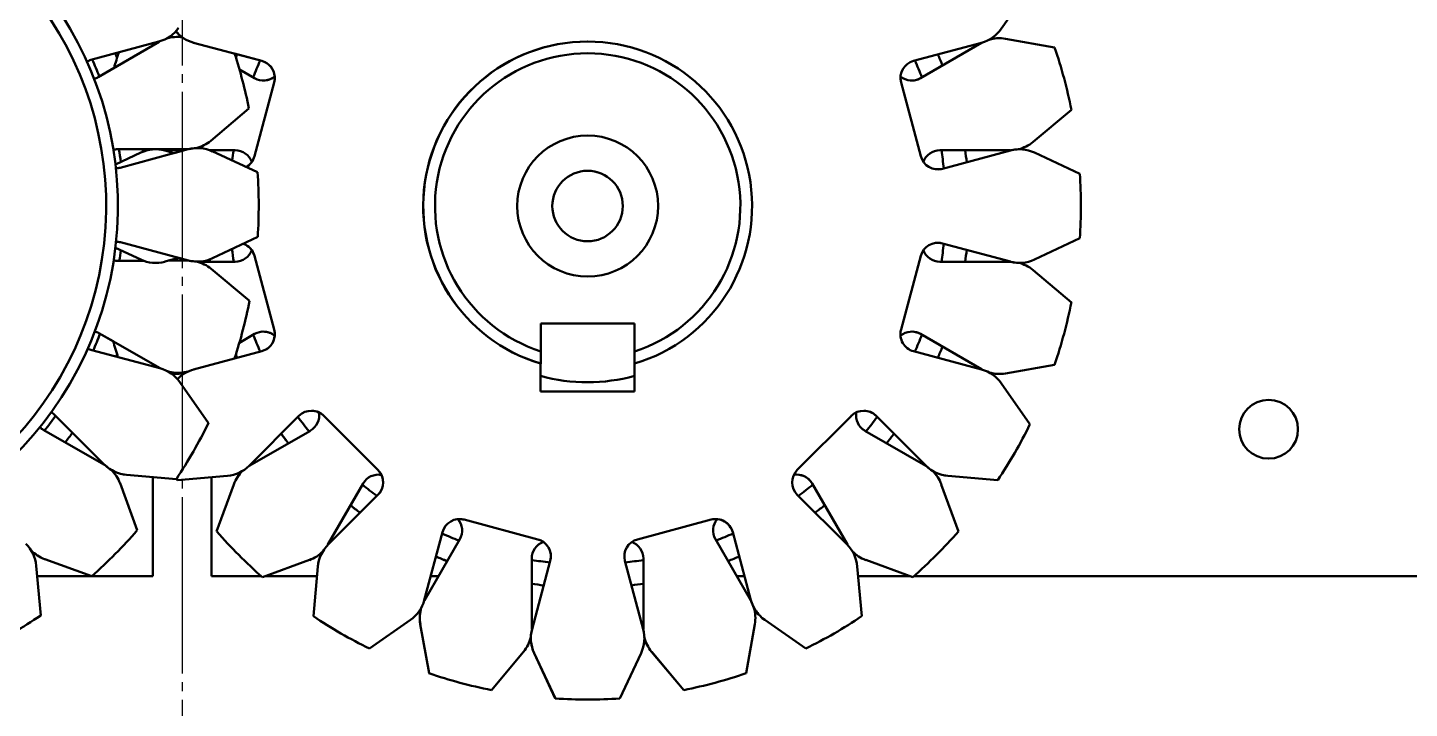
# Model space of a CAD drawing. Header units: millimetres. Extents: x 4915 to 15267, y 4787 to 10268.
# Drawn here: x 6264.6 to 6382.2, y 9028 to 9086 of the extents above; entities that cross this region are included whole.
import ezdxf

# ---------------------------------------------------------------- set-up
doc = ezdxf.new("R2010")
doc.units = ezdxf.units.MM
doc.linetypes.add('JIS_08_15', pattern=[17.25, 15, -0.75, 0.75, -0.75])
doc.layers.add('中心線', color=4, linetype='JIS_08_15', lineweight=25)
doc.layers.add('外形線', color=7, linetype='Continuous', lineweight=50)

msp = doc.modelspace()

# ---------------------------------------------------------------- linework, layer by layer
at = {"layer": '中心線'}
msp.add_line((6277.74, 9908.5), (6277.74, 8443.88), dxfattribs=at)
at = {"layer": '外形線'}
for p, q in [((6347.48, 9085.86), (6349.92, 9089.35)), ((6352.02, 9084.28), (6347.83, 9085.02)), ((6269.97, 9083.21), (6275.76, 9084.78)), ((6275.77, 9084.76), (6270.58, 9081.74)), ((6278.71, 9084.68), (6284.51, 9083.13)), ((6284.51, 9083.13), (6282.2, 9083.75)), ((6340, 9083.13), (6345.8, 9084.68)), ((6340.61, 9081.66), (6345.8, 9084.66)), ((6345.81, 9084.66), (6340.61, 9081.66)), ((6270.58, 9081.74), (6271.93, 9082.53)), ((6283.9, 9081.66), (6282.61, 9082.41)), ((6285.57, 9081.29), (6283.88, 9075.01)), ((6285.57, 9081.29), (6283.88, 9075.01)), ((6340.62, 9075.01), (6338.94, 9081.29)), ((6280.17, 9076.34), (6283.42, 9079.09)), ((6350.18, 9076.23), (6353.45, 9078.97)), ((6272.24, 9075.61), (6278.24, 9075.63)), ((6278.24, 9075.61), (6272.45, 9074.04)), ((6276.25, 9075.53), (6277.93, 9075.53)), ((6277.06, 9075.29), (6276.25, 9075.51)), ((6277.06, 9075.29), (6278.24, 9075.61)), ((6280.07, 9075.53), (6282.25, 9075.53)), ((6342.25, 9075.53), (6348.25, 9075.53)), ((6342.46, 9073.95), (6348.26, 9075.51)), ((6348.26, 9075.51), (6342.46, 9073.95)), ((6272.05, 9074.32), (6274.21, 9075.33)), ((6274.21, 9075.33), (6272.05, 9074.32)), ((6284.16, 9073.65), (6280.29, 9075.44)), ((6354.16, 9073.53), (6350.3, 9075.33)), ((6272.05, 9067.23), (6274.21, 9066.23)), ((6274.21, 9066.23), (6272.05, 9067.23)), ((6272.47, 9067.69), (6278.27, 9066.15)), ((6280.31, 9066.34), (6284.17, 9068.15)), ((6348.26, 9066.05), (6342.46, 9067.6)), ((6342.46, 9067.6), (6348.26, 9066.05)), ((6350.3, 9066.23), (6354.16, 9068.03)), ((6274.47, 9066.12), (6272.27, 9066.11)), ((6276.25, 9066.05), (6277.45, 9066.37)), ((6278.27, 9066.13), (6276.54, 9066.13)), ((6278.27, 9066.15), (6277.45, 9066.37)), ((6283.88, 9066.54), (6285.57, 9060.26)), ((6283.88, 9066.54), (6285.57, 9060.26)), ((6338.94, 9060.26), (6340.62, 9066.54)), ((6282.25, 9066.03), (6279.06, 9066.03)), ((6283.47, 9062.7), (6280.2, 9065.43)), ((6348.25, 9066.03), (6342.25, 9066.03)), ((6353.45, 9062.58), (6350.18, 9065.32)), ((6308.26, 9060.78), (6316.26, 9060.78)), ((6308.26, 9058.41), (6308.26, 9060.78)), ((6316.25, 9057.36), (6316.25, 9060.78)), ((6316.26, 9060.78), (6316.26, 9058.41)), ((6271.86, 9059.27), (6270.64, 9059.97)), ((6270.64, 9059.97), (6275.85, 9056.99)), ((6282.61, 9059.15), (6283.9, 9059.89)), ((6345.8, 9056.89), (6340.61, 9059.89)), ((6340.61, 9059.89), (6345.81, 9056.89)), ((6275.84, 9056.97), (6270.04, 9058.5)), ((6284.51, 9058.42), (6278.71, 9056.87)), ((6282.2, 9057.81), (6284.51, 9058.42)), ((6345.8, 9056.87), (6340, 9058.42)), ((6277.87, 9056.64), (6278.25, 9056.7)), ((6308.25, 9054.98), (6308.25, 9057.36)), ((6316.25, 9054.98), (6316.25, 9057.36)), ((6316.25, 9057.36), (6316.25, 9054.98)), ((6347.83, 9056.53), (6352.02, 9057.27)), ((6279.98, 9052.31), (6277.52, 9055.8)), ((6349.92, 9052.2), (6347.48, 9055.69)), ((6316.25, 9054.98), (6308.25, 9054.98)), ((6271.13, 9048.76), (6266.88, 9052.99)), ((6266.88, 9052.99), (6271.13, 9048.76)), ((6283.44, 9048.68), (6287.68, 9052.92)), ((6289.8, 9052.92), (6294.4, 9048.33)), ((6289.8, 9052.92), (6294.4, 9048.33)), ((6330.11, 9048.33), (6334.71, 9052.92)), ((6341.07, 9048.68), (6336.83, 9052.92)), ((6336.83, 9052.92), (6341.07, 9048.68)), ((6271.12, 9048.75), (6265.91, 9051.73)), ((6283.45, 9048.66), (6288.65, 9051.66)), ((6288.65, 9051.66), (6283.45, 9048.66)), ((6341.06, 9048.66), (6335.86, 9051.66)), ((6277.24, 9047.54), (6272.99, 9047.9)), ((6273, 9047.9), (6277.24, 9047.54)), ((6275.24, 9047.71), (6275.24, 9039.28)), ((6277.33, 9047.44), (6281.58, 9047.81)), ((6280.24, 9039.28), (6280.24, 9047.69)), ((6280.24, 9047.69), (6280.24, 9039.28)), ((6347.17, 9047.44), (6342.93, 9047.81)), ((6342.93, 9047.81), (6347.17, 9047.44)), ((6273.91, 9043.18), (6272.44, 9047.18)), ((6280.67, 9043.09), (6282.13, 9047.09)), ((6282.13, 9047.09), (6280.67, 9043.09)), ((6290.14, 9041.97), (6293.14, 9047.17)), ((6290.16, 9041.96), (6294.4, 9046.2)), ((6294.4, 9046.2), (6290.16, 9041.96)), ((6334.35, 9041.96), (6330.11, 9046.2)), ((6334.37, 9041.97), (6331.37, 9047.17)), ((6331.37, 9047.17), (6334.37, 9041.97)), ((6343.83, 9043.09), (6342.37, 9047.09)), ((6301.74, 9044.09), (6308.02, 9042.41)), ((6301.74, 9044.09), (6308.02, 9042.41)), ((6316.49, 9042.41), (6322.77, 9044.09)), ((6298.35, 9037.23), (6299.9, 9043.03)), ((6326.16, 9037.23), (6324.61, 9043.03)), ((6324.61, 9043.03), (6326.16, 9037.23)), ((6298.37, 9037.22), (6301.37, 9042.42)), ((6301.37, 9042.42), (6298.37, 9037.22)), ((6326.14, 9037.22), (6323.14, 9042.42)), ((6265.69, 9035.92), (6265.31, 9040.17)), ((6270.03, 9039.28), (6266.03, 9040.72)), ((6266.03, 9040.72), (6270.04, 9039.28)), ((6284.56, 9039.2), (6288.57, 9040.66)), ((6307.5, 9034.78), (6307.5, 9040.78)), ((6307.52, 9034.77), (6309.08, 9040.57)), ((6309.08, 9040.57), (6307.53, 9034.77)), ((6316.98, 9034.77), (6315.43, 9040.57)), ((6317, 9034.78), (6317, 9040.78)), ((6317, 9040.78), (6317, 9034.78)), ((6339.94, 9039.2), (6335.94, 9040.66)), ((6335.94, 9040.66), (6339.94, 9039.2)), ((6275.24, 9039.28), (6265.39, 9039.28)), ((6284.47, 9039.28), (6280.24, 9039.28)), ((6289.22, 9039.28), (6284.78, 9039.28)), ((6288.92, 9035.86), (6289.29, 9040.1)), ((6289.29, 9040.1), (6288.92, 9035.86)), ((6299.55, 9039.28), (6298.9, 9039.28)), ((6325.61, 9039.28), (6324.96, 9039.28)), ((6335.59, 9035.86), (6335.22, 9040.1)), ((6339.73, 9039.28), (6335.29, 9039.28)), ((6420.24, 9039.28), (6340.03, 9039.28)), ((6293.68, 9033.11), (6297.17, 9035.55)), ((6330.83, 9033.11), (6327.34, 9035.55)), ((6327.34, 9035.55), (6330.83, 9033.11)), ((6298.75, 9031.01), (6298.01, 9035.2)), ((6298.01, 9035.2), (6298.75, 9031.01)), ((6325.76, 9031.01), (6326.5, 9035.2)), ((6304.06, 9029.58), (6306.8, 9032.85)), ((6309.5, 9028.87), (6307.7, 9032.73)), ((6307.7, 9032.73), (6309.51, 9028.87)), ((6315, 9028.87), (6316.81, 9032.73)), ((6320.44, 9029.58), (6317.7, 9032.85)), ((6317.71, 9032.85), (6320.45, 9029.58))]:
    msp.add_line(p, q, dxfattribs=at).dxf.unprotected_set("ltscale", 0)
for points in [[(6308.26, 9057.36), (6308.26, 9057.4), (6308.26, 9057.45), (6308.26, 9057.49), (6308.26, 9057.54), (6308.26, 9057.58), (6308.26, 9057.63), (6308.26, 9057.67), (6308.26, 9057.71), (6308.26, 9057.76), (6308.26, 9057.8), (6308.26, 9057.85), (6308.26, 9057.89), (6308.26, 9057.93), (6308.26, 9057.98), (6308.26, 9058.02), (6308.26, 9058.06), (6308.26, 9058.11), (6308.26, 9058.15), (6308.26, 9058.19), (6308.26, 9058.24), (6308.26, 9058.28), (6308.26, 9058.32), (6308.26, 9058.36), (6308.26, 9058.41)], [(6316.26, 9058.41), (6316.26, 9058.36), (6316.26, 9058.32), (6316.26, 9058.28), (6316.26, 9058.24), (6316.26, 9058.19), (6316.26, 9058.15), (6316.26, 9058.11), (6316.26, 9058.06), (6316.26, 9058.02), (6316.26, 9057.98), (6316.26, 9057.93), (6316.26, 9057.89), (6316.26, 9057.85), (6316.26, 9057.8), (6316.26, 9057.76), (6316.26, 9057.71), (6316.26, 9057.67), (6316.26, 9057.63), (6316.26, 9057.58), (6316.26, 9057.54), (6316.26, 9057.49), (6316.26, 9057.45), (6316.26, 9057.4), (6316.26, 9057.36)]]:
    msp.add_lwpolyline(points, dxfattribs=at).dxf.unprotected_set("ltscale", 0)
for centre, radius in [((6312.26, 9070.78), 6), ((6312.25, 9070.78), 3), ((6370.24, 9051.78), 2.5)]:
    msp.add_circle(centre, radius, dxfattribs=at).dxf.unprotected_set("ltscale", 0)
for centre, radius, start, end in [((6242.26, 9070.78), 30, 270, 160.5288), ((6242.26, 9070.78), 29, 270, 161.096), ((6274.97, 9087.67), 3, 285.1657, 325.1657), ((6277.27, 9082.17), 3, 90, 106.7935), ((6277.27, 9082.17), 3, 80.6536, 106.8401), ((6279.49, 9087.58), 3, 220.0098, 234.8725), ((6279.49, 9087.58), 3, 219.9951, 255), ((6345.02, 9087.58), 3, 285, 325), ((6347.31, 9082.06), 3, 80, 106.6746), ((6347.3, 9082.06), 3, 90, 106.6283), ((6312.25, 9070.78), 42, 161.8604, 163.7461), ((6312.25, 9070.78), 42, 161.8599, 163.746), ((6242.24, 9070.78), 32.5, 22.8485, 23.5645), ((6242.25, 9070.78), 42, 11.4126, 17.9878), ((6312.25, 9070.78), 14, 90, 253.3985), ((6312.26, 9070.78), 14, 286.6015, 253.3985), ((6312.26, 9070.78), 13, 287.9202, 252.0798), ((6312.25, 9070.78), 42, 11.2469, 18.7531), ((6270.36, 9081.76), 1.5, 105.1657, 119.2873), ((6242.24, 9070.78), 30.5, 21.1976, 24.1198), ((6312.24, 9070.78), 32.5, 156.5908, 157.0991), ((6312.25, 9070.78), 32.5, 156.5927, 157.1098), ((6312.25, 9070.78), 30.5, 156.0372, 158.9533), ((6284.12, 9081.68), 1.5, 5.0416, 75), ((6284.12, 9081.68), 1.5, 345, 75), ((6340.39, 9081.68), 1.5, 105, 195), ((6312.25, 9070.78), 30.5, 21.0351, 23.9558), ((6312.25, 9070.78), 32.5, 21.5907, 23.4005), ((6269.82, 9083.04), 1.5, 286.1225, 300.1657), ((6269.82, 9083.04), 1.5, 286.0855, 300.1657), ((6284.65, 9082.96), 1.5, 240, 309.9583), ((6284.65, 9082.96), 1.5, 270.0198, 310.0064), ((6284.12, 9081.68), 1.5, 345, 5.0416), ((6339.86, 9082.96), 1.5, 230.0897, 300), ((6339.86, 9082.96), 1.5, 270.0198, 300), ((6272.24, 9074.11), 1.5, 90.1657, 104.2319), ((6242.24, 9070.78), 30.5, 7.0811, 9.1252), ((6275.47, 9072.61), 3, 90, 115), ((6275.48, 9072.61), 3, 75, 115), ((6242.24, 9070.78), 32.5, 8.2023, 8.5697), ((6279.03, 9072.71), 3, 65.1657, 105.1657), ((6279.03, 9072.71), 3, 91.887, 103.4443), ((6278.23, 9078.63), 3, 283.4443, 310.1657), ((6312.25, 9070.78), 30.5, 171.0404, 172.7079), ((6282.25, 9074.03), 1.5, 20.0022, 90), ((6282.25, 9074.03), 1.5, 20.0417, 90), ((6342.25, 9074.03), 1.5, 90, 159.9189), ((6312.25, 9070.78), 30.5, 6.0372, 8.9596), ((6312.25, 9070.78), 32.5, 6.5927, 8.4041), ((6349.03, 9072.61), 3, 65, 105), ((6349.03, 9072.61), 3, 91.7213, 103.2787), ((6348.25, 9078.53), 3, 283.2787, 310), ((6282.44, 9075.4), 1.5, 299.7175, 345), ((6282.43, 9075.4), 1.5, 299.7379, 324.9584), ((6282.43, 9075.4), 1.5, 324.9584, 345), ((6342.07, 9075.4), 1.5, 195, 285), ((6272.06, 9075.49), 1.5, 271.0618, 285.1657), ((6242.25, 9070.78), 42, 356.4126, 3.9188), ((6312.25, 9070.78), 3, 270.029, 89.971), ((6342.07, 9075.4), 1.5, 270.0198, 285), ((6312.25, 9070.78), 42, 356.2469, 3.7531), ((6272.09, 9066.24), 1.5, 75.1657, 89.2694), ((6282.43, 9066.15), 1.5, 35.0416, 70.607), ((6282.44, 9066.15), 1.5, 15, 70.631), ((6342.07, 9066.15), 1.5, 75, 165), ((6342.07, 9066.15), 1.5, 75, 89.9802), ((6312.25, 9070.78), 30.5, 351.0404, 353.9628), ((6272.26, 9067.61), 1.5, 256.0997, 270.1657), ((6242.24, 9070.78), 30.5, 351.206, 352.9189), ((6275.47, 9068.94), 3, 245, 250.3514), ((6275.48, 9068.94), 3, 245, 285), ((6279.04, 9069.05), 3, 255.1657, 295.1657), ((6279.04, 9069.05), 3, 256.8869, 268.4444), ((6278.28, 9063.13), 3, 50.1657, 76.8869), ((6312.24, 9070.78), 32.5, 188.0396, 188.4041), ((6312.25, 9070.78), 32.5, 188.0371, 188.4041), ((6312.25, 9070.78), 30.5, 186.8992, 188.9596), ((6282.25, 9067.53), 1.5, 270, 339.9978), ((6282.25, 9067.53), 1.5, 270, 339.9583), ((6282.43, 9066.15), 1.5, 15, 35.0416), ((6342.25, 9067.53), 1.5, 200.0812, 270), ((6312.25, 9070.78), 32.5, 351.5959, 353.4073), ((6349.03, 9068.94), 3, 255, 295), ((6349.03, 9068.94), 3, 256.7212, 268.2788), ((6348.25, 9063.03), 3, 50, 76.7212), ((6242.25, 9070.78), 42, 342.0122, 348.9188), ((6312.25, 9070.78), 42, 341.2469, 348.7531), ((6284.12, 9059.87), 1.5, 285, 15), ((6284.12, 9059.87), 1.5, 354.9584, 15), ((6340.39, 9059.87), 1.5, 165, 255), ((6242.24, 9070.78), 30.5, 336.2114, 339.1337), ((6269.89, 9058.67), 1.5, 60.1657, 74.2083), ((6269.89, 9058.67), 1.5, 60.1657, 74.2453), ((6312.25, 9070.78), 42, 195.8959, 197.8351), ((6312.25, 9070.78), 42, 195.8959, 197.8355), ((6312.25, 9070.78), 30.5, 201.0467, 203.9628), ((6284.65, 9058.59), 1.5, 50.0417, 120), ((6284.12, 9059.87), 1.5, 285, 354.9584), ((6284.65, 9058.59), 1.5, 49.9937, 89.9802), ((6339.86, 9058.59), 1.5, 60, 129.9103), ((6339.86, 9058.59), 1.5, 60, 89.9802), ((6312.25, 9070.78), 30.5, 336.0442, 338.9649), ((6270.42, 9059.95), 1.5, 241.0445, 255.1657), ((6242.24, 9070.78), 32.5, 336.7667, 337.1515), ((6312.24, 9070.78), 32.5, 202.9009, 203.4092), ((6312.25, 9070.78), 32.5, 202.8902, 203.4073), ((6312.25, 9070.78), 32.5, 336.5995, 338.4093), ((6275.07, 9054.07), 3, 35.1657, 75.1657), ((6277.34, 9059.59), 3, 253.4907, 280.1657), ((6279.49, 9053.97), 3, 105, 136.184), ((6279.49, 9053.97), 3, 114.4336, 118.2788), ((6345.02, 9053.97), 3, 35, 75), ((6277.2, 9059.49), 3, 262.4416, 286.7212), ((6277.2, 9059.49), 3, 262.4661, 270), ((6279.49, 9053.97), 3, 118.2788, 136.1691), ((6312.25, 9070.78), 15, 254.5582, 285.4768), ((6347.31, 9059.49), 3, 253.3253, 280), ((6347.3, 9059.49), 3, 253.3716, 270), ((6265.82, 9051.93), 1.5, 45.1657, 59.2771), ((6265.82, 9051.93), 1.5, 45.1657, 59.3093), ((6288.74, 9051.86), 1.5, 45, 135), ((6287.9, 9052.96), 1.5, 300, 9.9787), ((6287.9, 9052.96), 1.5, 300, 9.9583), ((6288.74, 9051.86), 1.5, 65.0416, 89.9802), ((6288.74, 9051.86), 1.5, 45, 65.0416), ((6335.77, 9051.86), 1.5, 45, 135), ((6336.61, 9052.96), 1.5, 170.062, 240), ((6335.76, 9051.86), 1.5, 45, 89.9802), ((6370.24, 9051.78), 2.5, 0, 89.9842), ((6266.66, 9053.03), 1.5, 226.046, 240.1657), ((6242.24, 9070.78), 30.5, 321.2155, 324.1386), ((6242.25, 9070.78), 42, 326.4126, 333.9188), ((6312.25, 9070.78), 30.5, 216.0507, 218.9649), ((6312.25, 9070.78), 30.5, 321.0467, 323.9684), ((6312.25, 9070.78), 42, 326.2469, 333.7531), ((6242.24, 9070.78), 32.5, 321.7706, 323.5826), ((6312.24, 9070.78), 32.5, 216.6111, 218.413), ((6312.25, 9070.78), 32.5, 216.6058, 218.4093), ((6312.25, 9070.78), 32.5, 321.602, 323.4127), ((6370.24, 9051.78), 2.5, 270.0158, 0), ((6273.25, 9050.89), 3, 225.1657, 265.1657), ((6273.25, 9050.89), 3, 226.8869, 238.4444), ((6281.32, 9050.8), 3, 275, 315), ((6343.19, 9050.8), 3, 225, 265), ((6343.19, 9050.8), 3, 226.7212, 238.2788), ((6269.63, 9046.14), 3, 20.1657, 46.8869), ((6273.25, 9050.89), 3, 238.4444, 265.1657), ((6312.25, 9070.78), 42, 213.5574, 213.7531), ((6312.25, 9070.78), 42, 213.5586, 213.7531), ((6284.95, 9046.06), 3, 133.3302, 160), ((6284.95, 9046.06), 3, 133.3811, 160), ((6294.44, 9046.42), 1.5, 80.0417, 150), ((6293.34, 9047.26), 1.5, 24.9584, 45), ((6293.34, 9047.26), 1.5, 315, 45), ((6293.34, 9047.26), 1.5, 315, 24.9584), ((6294.44, 9046.42), 1.5, 79.998, 89.9802), ((6331.17, 9047.26), 1.5, 135, 225), ((6330.07, 9046.42), 1.5, 30, 99.9147), ((6330.07, 9046.42), 1.5, 30, 89.9802), ((6339.56, 9046.06), 3, 20, 46.7212), ((6343.19, 9050.8), 3, 238.2788, 265), ((6312.25, 9070.78), 30.5, 231.0513, 233.9684), ((6312.25, 9070.78), 30.5, 306.0507, 308.9687), ((6312.24, 9070.78), 32.5, 231.6129, 233.418), ((6312.25, 9070.78), 32.5, 231.6065, 233.4127), ((6312.25, 9070.78), 32.5, 306.6058, 308.4131), ((6301.35, 9042.64), 1.5, 75, 165), ((6300.07, 9043.17), 1.5, 330, 39.9498), ((6300.07, 9043.17), 1.5, 330, 39.9541), ((6301.35, 9042.64), 1.5, 75, 89.9802), ((6323.16, 9042.64), 1.5, 15, 105), ((6324.44, 9043.17), 1.5, 140.0417, 210), ((6323.16, 9042.64), 1.5, 84.9584, 89.9802), ((6323.16, 9042.64), 1.5, 15, 84.9584), ((6242.25, 9070.78), 42, 311.4126, 318.9188), ((6312.25, 9070.78), 42, 221.2469, 228.7531), ((6312.25, 9070.78), 42, 221.2469, 228.7531), ((6312.25, 9070.78), 30.5, 246.0544, 248.9687), ((6312.25, 9070.78), 30.5, 291.0513, 293.9717), ((6312.25, 9070.78), 42, 311.2469, 318.7531), ((6262.32, 9039.9), 3, 5.1657, 45.1657), ((6267.04, 9043.55), 3, 223.6098, 250.1657), ((6267.04, 9043.55), 3, 223.5276, 250.1657), ((6287.54, 9043.47), 3, 290, 316.7212), ((6292.28, 9039.84), 3, 135, 175), ((6292.28, 9039.84), 3, 148.2788, 175), ((6292.28, 9039.84), 3, 136.7212, 148.2788), ((6309, 9040.78), 1.5, 110.0417, 180), ((6307.63, 9040.96), 1.5, 54.9584, 75), ((6307.63, 9040.96), 1.5, 345, 75), ((6307.63, 9040.96), 1.5, 345, 54.9584), ((6316.88, 9040.96), 1.5, 105, 195), ((6315.5, 9040.78), 1.5, 0, 69.9307), ((6315.5, 9040.78), 1.5, 0, 69.903), ((6332.23, 9039.84), 3, 5, 45), ((6336.97, 9043.47), 3, 223.362, 250), ((6336.96, 9043.47), 3, 223.4444, 250), ((6312.24, 9070.78), 32.5, 246.6166, 248.4195), ((6312.25, 9070.78), 32.5, 246.6095, 248.4131), ((6312.25, 9070.78), 30.5, 261.0529, 263.9717), ((6312.25, 9070.78), 30.5, 276.0544, 278.9701), ((6312.25, 9070.78), 32.5, 291.6065, 293.4159), ((6312.24, 9070.78), 32.5, 261.6155, 263.423), ((6312.25, 9070.78), 32.5, 261.6081, 263.4159), ((6312.25, 9070.78), 32.5, 276.6095, 278.4145), ((6295.45, 9038.01), 3, 305, 345), ((6329.06, 9038.01), 3, 195, 235), ((6329.06, 9038.01), 3, 196.7212, 208.2788), ((6242.25, 9070.78), 42, 296.4126, 303.9188), ((6312.25, 9070.78), 42, 236.2469, 243.7531), ((6312.25, 9070.78), 42, 236.2469, 243.7531), ((6300.96, 9035.72), 3, 163.4496, 190), ((6300.97, 9035.72), 3, 163.3648, 190), ((6323.54, 9035.72), 3, 350, 16.7212), ((6329.06, 9038.01), 3, 208.2788, 235), ((6312.25, 9070.78), 42, 296.2469, 303.7531), ((6310.42, 9034), 3, 165, 205), ((6310.42, 9034), 3, 166.7212, 178.2788), ((6314.09, 9034), 3, 335, 15), ((6304.5, 9034.78), 3, 320, 346.7212), ((6310.42, 9034), 3, 178.2788, 205), ((6320, 9034.78), 3, 193.3764, 220), ((6320, 9034.78), 3, 193.4726, 220), ((6312.25, 9070.78), 42, 251.2469, 258.7531), ((6312.25, 9070.78), 42, 251.2469, 258.7531), ((6312.25, 9070.78), 42, 281.2469, 288.7531), ((6312.25, 9070.78), 42, 266.2469, 270), ((6312.25, 9070.78), 42, 266.2469, 273.7531)]:
    msp.add_arc(centre, radius, start, end, dxfattribs=at).dxf.unprotected_set("ltscale", 0)

doc.saveas('drawing.dxf')
